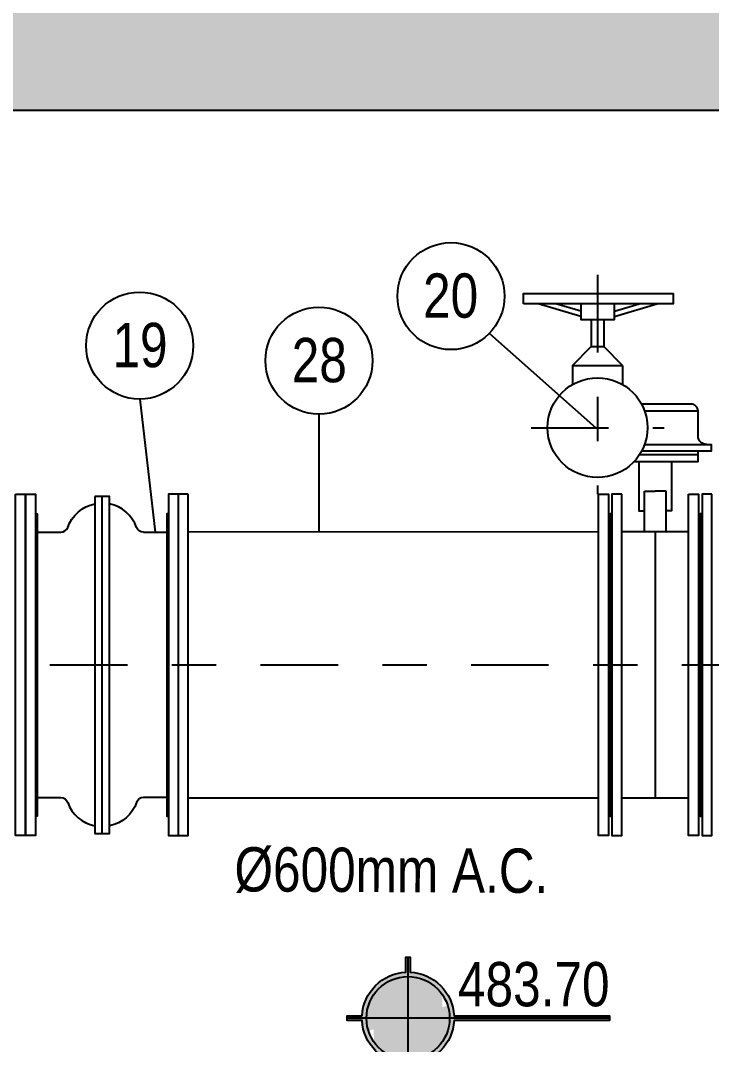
# Model space of a CAD drawing. Header units: feet. Extents: x 0 to 285115, y 0 to 9111421.
# Drawn here: x 285104.13 to 285105.688, y 9111370.222 to 9111372.532 of the extents above; entities that cross this region are included whole.
import ezdxf
from ezdxf.enums import TextEntityAlignment as Align

# ---------------------------------------------------------------- set-up
doc = ezdxf.new("R2010")
doc.units = ezdxf.units.FT
doc.header["$MEASUREMENT"] = 0
doc.linetypes.add('DASHDOT', pattern=[1, 0.5, -0.25, 0, -0.25])
doc.layers.get('0').update_dxf_attribs({"linetype": 'CONTINUOUS'})
for name, color, linetype in [('01', 1, 'CONTINUOUS'), ('A-NIVEIS', 1, 'CONTINUOUS'), ('A-TEXTO', 2, 'CONTINUOUS'), ('EIXO', 1, 'DASHDOT'), ('FLANGES', 7, 'CONTINUOUS'), ('H-SA-ESTRUTURA (CORTE)', 5, 'CONTINUOUS'), ('H-SA-HTC CONCRETO', 253, 'CONTINUOUS'), ('H-SA-TEXTO', 2, 'CONTINUOUS'), ('INDIC', 2, 'CONTINUOUS'), ('Top View-Ferro Fundido - JGS - K7(Esgoto)', 7, 'CONTINUOUS')]:
    doc.layers.add(name, color=color, linetype=linetype)
doc.styles.add('EGC_Arial_2.0mm', font='arial.ttf', dxfattribs={"width": 0.8, "height": 2})

# ---------------------------------------------------------------- blocks, each defined once
blk = doc.blocks.new('*U1227')
at = {"true_color": 0xffffff}
h = blk.add_hatch(color=7, dxfattribs=at)
h.dxf.hatch_style = 1
edge = h.paths.add_edge_path()
edge.add_arc((0, 0), 2.075, 92.7623, 177.2377, ccw=False)
edge.add_line((-0.1, 2.073), (-0.1, 2.75))
edge.add_line((-0.1, 2.75), (0.1, 2.75))
edge.add_line((0.1, 2.75), (0.1, 2.073))
edge.add_arc((0, 0), 2.075, 2.7623, 87.2377, ccw=False)
edge.add_line((2.073, 0.1), (9.088, 0.1))
edge.add_line((9.088, 0.1), (9.088, -0.1))
edge.add_line((9.088, -0.1), (2.073, -0.1))
edge.add_arc((0, 0), 2.075, 272.7623, 357.2377, ccw=False)
edge.add_line((0.1, -2.073), (0.1, -2.75))
edge.add_line((0.1, -2.75), (-0.1, -2.75))
edge.add_line((-0.1, -2.75), (-0.1, -2.073))
edge.add_arc((0, 0), 2.075, 182.7623, 267.2377, ccw=False)
edge.add_line((-2.073, -0.1), (-2.75, -0.1))
edge.add_line((-2.75, -0.1), (-2.75, 0.1))
edge.add_line((-2.75, 0.1), (-2.073, 0.1))
for p, q in [((0, -2.75), (0, 2.75)), ((9.088, 0), (-2.75, 0))]:
    blk.add_line(p, q)
at = {"color": 7, "true_color": 0xffffff}
blk.add_lwpolyline([(-2.073, 0.1, -0.386246), (-0.1, 2.073), (-0.1, 2.75), (0.1, 2.75), (0.1, 2.073, -0.386246), (2.073, 0.1), (9.088, 0.1), (9.088, -0.1), (2.073, -0.1, -0.386246), (0.1, -2.073), (0.1, -2.75), (-0.1, -2.75), (-0.1, -2.073, -0.386246), (-2.073, -0.1), (-2.75, -0.1), (-2.75, 0.1)], format="xyb", close=True, dxfattribs=at)
blk.add_circle((0, 0), 1.875)
for points in [[(0, 1.875), (0, 0), (0.583, 1.782), (0.595, 0)], [(0.583, 1.782), (0.595, 0), (1.097, 1.521), (1.096, 0)], [(1.097, 1.521), (1.096, 0), (1.533, 1.079), (1.571, 0)], [(1.533, 1.079), (1.571, 0), (1.786, 0.571), (0, 0)], [(1.786, 0.571), (0, 0), (1.796, 0.539), (1.875, 0)], [(-1.786, -0.571), (0, 0), (-1.796, -0.539), (-1.875, 0)], [(-1.533, -1.079), (-1.571, 0), (-1.786, -0.571), (0, 0)], [(-1.097, -1.521), (-1.096, 0), (-1.533, -1.079), (-1.571, 0)], [(-0.583, -1.782), (-0.595, 0), (-1.097, -1.521), (-1.096, 0)], [(0, -1.875), (0, 0), (-0.583, -1.782), (-0.595, 0)]]:
    blk.add_solid(points)
at = {"layer": 'A-TEXTO', "color": 2, "style": 'EGC_Arial_2.0mm', "width": 0.8}
blk.add_attdef('000.00', text='', height=2, dxfattribs=at).set_placement((9.088, 0.534), align=Align.RIGHT)

msp = doc.modelspace()

# ---------------------------------------------------------------- hatches: boundary and pattern name
at = {"layer": 'H-SA-HTC CONCRETO'}
h = msp.add_hatch(color=256, dxfattribs=at)
h.dxf.hatch_style = 1
edge = h.paths.add_edge_path()
edge.add_line((285106.3676, 9111373.4405), (285106.2289, 9111373.4405))
edge.add_line((285106.2289, 9111373.4405), (285106.2289, 9111373.3555))
edge.add_line((285106.2289, 9111373.3555), (285106.2064, 9111373.3555))
edge.add_line((285106.2064, 9111373.3555), (285106.2064, 9111373.4405))
edge.add_line((285106.2064, 9111373.4405), (285106.0676, 9111373.4405))
edge.add_line((285106.0676, 9111373.4405), (285106.0676, 9111372.6292))
edge.add_line((285106.0676, 9111372.6292), (285105.2176, 9111372.6292))
edge.add_line((285105.2176, 9111372.6292), (285102.5676, 9111372.619))
edge.add_line((285102.5676, 9111372.619), (285102.5676, 9111373.4405))
edge.add_line((285102.5676, 9111373.4405), (285102.4289, 9111373.4405))
edge.add_line((285102.4289, 9111373.4405), (285102.4289, 9111373.3555))
edge.add_line((285102.4289, 9111373.3555), (285102.4064, 9111373.3555))
edge.add_line((285102.4064, 9111373.3555), (285102.4064, 9111373.4405))
edge.add_line((285102.4064, 9111373.4405), (285102.2676, 9111373.4405))
edge.add_line((285102.2676, 9111373.4405), (285102.2676, 9111372.7292))
edge.add_line((285102.2676, 9111372.7292), (285102.1676, 9111372.6292))
edge.add_line((285102.1676, 9111372.6292), (285098.4176, 9111372.6292))
edge.add_line((285098.4176, 9111372.6292), (285098.0676, 9111372.9792))
edge.add_line((285098.0676, 9111372.9792), (285096.7676, 9111372.9792))
edge.add_line((285096.7676, 9111372.9792), (285096.7676, 9111372.7792))
edge.add_line((285096.7676, 9111372.7792), (285096.5676, 9111372.7792))
edge.add_line((285096.5676, 9111372.7792), (285096.5676, 9111372.9292))
edge.add_line((285096.5676, 9111372.9292), (285096.4576, 9111372.9292))
edge.add_line((285096.4576, 9111372.9292), (285096.4576, 9111372.7792))
edge.add_line((285096.4576, 9111372.7792), (285096.2576, 9111372.7792))
edge.add_line((285096.2576, 9111372.7792), (285096.2576, 9111372.9292))
edge.add_line((285096.2576, 9111372.9292), (285094.9176, 9111372.9292))
edge.add_arc((285094.9176, 9111372.7792), 0.15, 90, 180)
edge.add_line((285094.7676, 9111372.7792), (285094.7676, 9111372.2792))
edge.add_arc((285094.9176, 9111372.2792), 0.15, 180, 270)
edge.add_line((285094.9176, 9111372.1292), (285096.2576, 9111372.1292))
edge.add_line((285096.2576, 9111372.1292), (285096.2576, 9111372.2792))
edge.add_line((285096.2576, 9111372.2792), (285096.4576, 9111372.2792))
edge.add_line((285096.4576, 9111372.2792), (285096.4576, 9111372.1292))
edge.add_line((285096.4576, 9111372.1292), (285096.5676, 9111372.1292))
edge.add_line((285096.5676, 9111372.1292), (285096.5676, 9111372.2792))
edge.add_line((285096.5676, 9111372.2792), (285096.7676, 9111372.2792))
edge.add_line((285096.7676, 9111372.2792), (285096.7676, 9111372.0792))
edge.add_line((285096.7676, 9111372.0792), (285098.0676, 9111372.0792))
edge.add_line((285098.0676, 9111372.0792), (285098.3176, 9111372.3292))
edge.add_line((285098.3176, 9111372.3292), (285102.1676, 9111372.3292))
edge.add_line((285102.1676, 9111372.3292), (285102.2676, 9111372.2292))
edge.add_line((285102.2676, 9111372.2292), (285102.2676, 9111371.3782))
edge.add_line((285102.2676, 9111371.3782), (285102.4064, 9111371.3782))
edge.add_line((285102.4064, 9111371.3782), (285102.4064, 9111371.4632))
edge.add_line((285102.4064, 9111371.4632), (285102.4289, 9111371.4632))
edge.add_line((285102.4289, 9111371.4632), (285102.4289, 9111371.3782))
edge.add_line((285102.4289, 9111371.3782), (285102.5676, 9111371.3782))
edge.add_line((285102.5676, 9111371.3782), (285102.5676, 9111371.9242))
edge.add_line((285102.5676, 9111371.9242), (285102.5676, 9111372.3292))
edge.add_line((285102.5676, 9111372.3292), (285105.2176, 9111372.3292))
edge.add_line((285105.2176, 9111372.3292), (285106.0676, 9111372.3292))
edge.add_line((285106.0676, 9111372.3292), (285106.0676, 9111371.9242))
edge.add_line((285106.0676, 9111371.9242), (285106.0676, 9111371.3782))
edge.add_line((285106.0676, 9111371.3782), (285106.2064, 9111371.3782))
edge.add_line((285106.2064, 9111371.3782), (285106.2064, 9111371.4632))
edge.add_line((285106.2064, 9111371.4632), (285106.2289, 9111371.4632))
edge.add_line((285106.2289, 9111371.4632), (285106.2289, 9111371.3782))
edge.add_line((285106.2289, 9111371.3782), (285106.3676, 9111371.3782))
edge.add_line((285106.3676, 9111371.3782), (285106.3676, 9111373.4405))

# ---------------------------------------------------------------- linework, layer by layer
at = {"layer": '01', "color": 1}
for p, q in [((285105.3932, 9111371.864), (285105.2976, 9111371.8922)), ((285105.3932, 9111371.8758), (285105.3374, 9111371.8922)), ((285105.4691, 9111371.864), (285105.5647, 9111371.8922)), ((285105.4691, 9111371.8758), (285105.5248, 9111371.8922)), ((285105.3749, 9111371.7538), (285105.4171, 9111371.796)), ((285105.4171, 9111371.796), (285105.4452, 9111371.796)), ((285105.4874, 9111371.7538), (285105.4452, 9111371.796)), ((285105.3749, 9111371.7538), (285105.4874, 9111371.7538)), ((285105.6577, 9111371.6508), (285105.5371, 9111371.6508)), ((285105.6575, 9111371.5521), (285105.5256, 9111371.5521))]:
    msp.add_line(p, q, dxfattribs=at)
at = {"layer": '01', "color": 1, "ltscale": 2.5}
for p, q in [((285105.4171, 9111371.8574), (285105.4171, 9111371.796)), ((285105.4452, 9111371.8574), (285105.4452, 9111371.796)), ((285105.3749, 9111371.7538), (285105.3749, 9111371.7106)), ((285105.4874, 9111371.7538), (285105.4874, 9111371.7106))]:
    msp.add_line(p, q, dxfattribs=at)
at = {"layer": '01', "color": 1}
for points in [[(285105.3932, 9111371.8922), (285105.3932, 9111371.8574), (285105.4691, 9111371.8574), (285105.4691, 9111371.8922)], [(285105.6575, 9111371.5599), (285105.6575, 9111371.5365), (285105.5134, 9111371.5365)], [(285105.5371, 9111371.5756), (285105.6871, 9111371.5756), (285105.6871, 9111371.5599), (285105.5302, 9111371.5599)], [(285105.5242, 9111371.5365), (285105.5242, 9111371.4255), (285105.5367, 9111371.4255)], [(285105.598, 9111371.5365), (285105.598, 9111371.4255), (285105.5855, 9111371.4255)]]:
    msp.add_lwpolyline(points, dxfattribs=at)
msp.add_lwpolyline([(285105.6775, 9111371.5756, -0.405757), (285105.6577, 9111371.5942), (285105.6577, 9111371.6508, 0.414214), (285105.6421, 9111371.6664), (285105.5302, 9111371.6664)], format="xyb", dxfattribs=at)
at = {"layer": 'EIXO', "ltscale": 0.35}
for p, q in [((285105.4311, 9111371.9577), (285105.4311, 9111371.4632)), ((285105.2811, 9111371.6132), (285105.5811, 9111371.6132))]:
    msp.add_line(p, q, dxfattribs=at)
msp.add_lwpolyline([(285092.3209, 9111371.0781), (285112.8316, 9111371.0781)], dxfattribs=at)
at = {"layer": 'FLANGES', "color": 2}
msp.add_lwpolyline([(285105.2638, 9111371.8922), (285105.2638, 9111371.9158), (285105.6013, 9111371.9158), (285105.6013, 9111371.8922)], close=True, dxfattribs=at)
msp.add_circle((285105.4311, 9111371.6132), 0.1125, dxfattribs=at)
at = {"layer": 'H-SA-ESTRUTURA (CORTE)'}
msp.add_line((285105.2176, 9111372.3292), (285106.0676, 9111372.3292), dxfattribs=at)
msp.add_lwpolyline([(285102.5676, 9111371.3782), (285102.5676, 9111372.3292), (285105.2176, 9111372.3292)], dxfattribs=at)
at = {"layer": 'INDIC', "color": 1, "linetype": 'Continuous'}
for p, q in [((285105.1873, 9111371.826), (285105.4275, 9111371.6126)), ((285104.3987, 9111371.6776), (285104.4337, 9111371.3772)), ((285104.8029, 9111371.6436), (285104.8029, 9111371.3775))]:
    msp.add_line(p, q, dxfattribs=at)
msp.add_circle((285105.1005, 9111371.9099), 0.1207, dxfattribs=at)
at = {"layer": 'Top View-Ferro Fundido - JGS - K7(Esgoto)', "color": 1, "linetype": 'ByBlock', "lineweight": -2}
for p, q in [((285105.5367, 9111371.4701), (285105.5611, 9111371.4701)), ((285105.5367, 9111371.3781), (285105.5367, 9111371.4701)), ((285105.5855, 9111371.4701), (285105.5611, 9111371.4701)), ((285105.5855, 9111371.3781), (285105.5855, 9111371.4701)), ((285104.314, 9111370.6978), (285104.314, 9111371.4583)), ((285104.4074, 9111371.3772), (285104.46, 9111371.3772)), ((285105.5611, 9111371.3781), (285105.5611, 9111370.7782)), ((285104.5083, 9111370.7782), (285105.4331, 9111370.7782)), ((285105.4861, 9111370.7782), (285105.6361, 9111370.7782))]:
    msp.add_line(p, q, dxfattribs=at)
for points in [[(285104.1186, 9111371.463), (285104.1411, 9111371.463), (285104.1411, 9111370.6932), (285104.1186, 9111370.6932)], [(285104.1411, 9111371.463), (285104.1636, 9111371.463), (285104.1636, 9111370.6932), (285104.1411, 9111370.6932)], [(285104.2974, 9111371.4583), (285104.2974, 9111370.6978), (285104.3306, 9111370.6978), (285104.3306, 9111371.4583)], [(285104.4861, 9111371.463), (285104.4636, 9111371.463), (285104.4636, 9111370.6932), (285104.4861, 9111370.6932)], [(285104.5083, 9111371.463), (285104.4858, 9111371.463), (285104.4858, 9111370.6932), (285104.5083, 9111370.6932)], [(285105.4332, 9111371.463), (285105.4557, 9111371.463), (285105.4557, 9111370.693), (285105.4332, 9111370.693)], [(285105.4862, 9111371.463), (285105.4637, 9111371.463), (285105.4637, 9111370.693), (285105.4862, 9111370.693)], [(285105.6362, 9111371.4631), (285105.6587, 9111371.4631), (285105.6587, 9111370.6931), (285105.6362, 9111370.6931)], [(285105.6892, 9111371.4631), (285105.6667, 9111371.4631), (285105.6667, 9111370.6931), (285105.6892, 9111370.6931)]]:
    msp.add_lwpolyline(points, close=True, dxfattribs=at)
for points in [[(285104.1676, 9111371.3772), (285104.2207, 9111371.3772, 0.317315), (285104.2363, 9111371.3882, -0.262382), (285104.2974, 9111371.4414, -0.262382)], [(285104.4074, 9111371.3772, -0.317315), (285104.3917, 9111371.3882, 0.262382), (285104.3306, 9111371.4414)], [(285104.1676, 9111370.7792), (285104.2207, 9111370.7792, -0.317315), (285104.2363, 9111370.7681, 0.262382), (285104.2974, 9111370.715)], [(285104.4596, 9111370.7792), (285104.4074, 9111370.7792, 0.317315), (285104.3917, 9111370.7681, -0.262382), (285104.3306, 9111370.715, -0.262382)]]:
    msp.add_lwpolyline(points, format="xyb", dxfattribs=at)
for points in [[(285104.1636, 9111371.419), (285104.1676, 9111371.419), (285104.1676, 9111370.7372), (285104.1636, 9111370.7372)], [(285104.4636, 9111371.419), (285104.4596, 9111371.419), (285104.4596, 9111370.7372), (285104.4636, 9111370.7372)], [(285105.4557, 9111371.419), (285105.4597, 9111371.419), (285105.4597, 9111370.737), (285105.4557, 9111370.737)], [(285105.4637, 9111371.419), (285105.4597, 9111371.419), (285105.4597, 9111370.737), (285105.4637, 9111370.737)], [(285105.6587, 9111371.4191), (285105.6627, 9111371.4191), (285105.6627, 9111370.7371), (285105.6587, 9111370.7371)], [(285105.6667, 9111371.4191), (285105.6627, 9111371.4191), (285105.6627, 9111370.7371), (285105.6667, 9111370.7371)], [(285105.4332, 9111371.378), (285104.5083, 9111371.3772)], [(285105.6362, 9111371.3781), (285105.4861, 9111371.378)]]:
    msp.add_lwpolyline(points, dxfattribs=at)

# ---------------------------------------------------------------- block references
at = {"layer": 'A-NIVEIS', "xscale": 0.05, "yscale": 0.05, "zscale": 0.05}
msp.add_blockref('*U1227', (285105.0038, 9111370.2813), dxfattribs=at).add_auto_attribs({'000.00': '483.70'})

# ---------------------------------------------------------------- texts
at = {"layer": 'H-SA-TEXTO', "color": 2, "insert": (285104.9661, 9111370.5617), "char_height": 0.1, "width": 0.819511, "attachment_point": 8, "rotation": 359.7131, "style": 'EGC_Arial_2.0mm', "bg_fill": 3, "box_fill_scale": 1, "bg_fill_color": 256, "bg_fill_transparency": 0}
msp.add_mtext('%%C600mm A.C.', dxfattribs=at)
at = {"layer": 'INDIC', "color": 2, "style": 'EGC_Arial_2.0mm', "width": 0.8}
for s, p in [('20', (285105.0998, 9111371.9112)), ('28', (285104.8037, 9111371.7657))]:
    msp.add_text(s, height=0.1, dxfattribs=at).set_placement(p, align=Align.MIDDLE_CENTER)

# ---------------------------------------------------------------- next in the draw order: texts
at = {"layer": 'H-SA-TEXTO', "color": 2, "insert": (285103.1885, 9111372.0098), "char_height": 0.1, "width": 3.355817, "attachment_point": 2, "rotation": 0.2494, "style": 'EGC_Arial_2.0mm', "bg_fill": 2}
msp.add_mtext('ESCADA', dxfattribs=at)

# ---------------------------------------------------------------- next in the draw order: linework, layer by layer
at = {"layer": 'INDIC', "color": 1, "linetype": 'Continuous'}
for centre in [(285104.3987, 9111371.7984), (285104.8029, 9111371.7644)]:
    msp.add_circle(centre, 0.1207, dxfattribs=at)

# ---------------------------------------------------------------- next in the draw order: texts
at = {"layer": 'INDIC', "color": 2, "style": 'EGC_Arial_2.0mm', "width": 0.8}
msp.add_text('19', height=0.1, dxfattribs=at).set_placement((285104.3994, 9111371.7997), align=Align.MIDDLE_CENTER)

doc.saveas('drawing.dxf')
